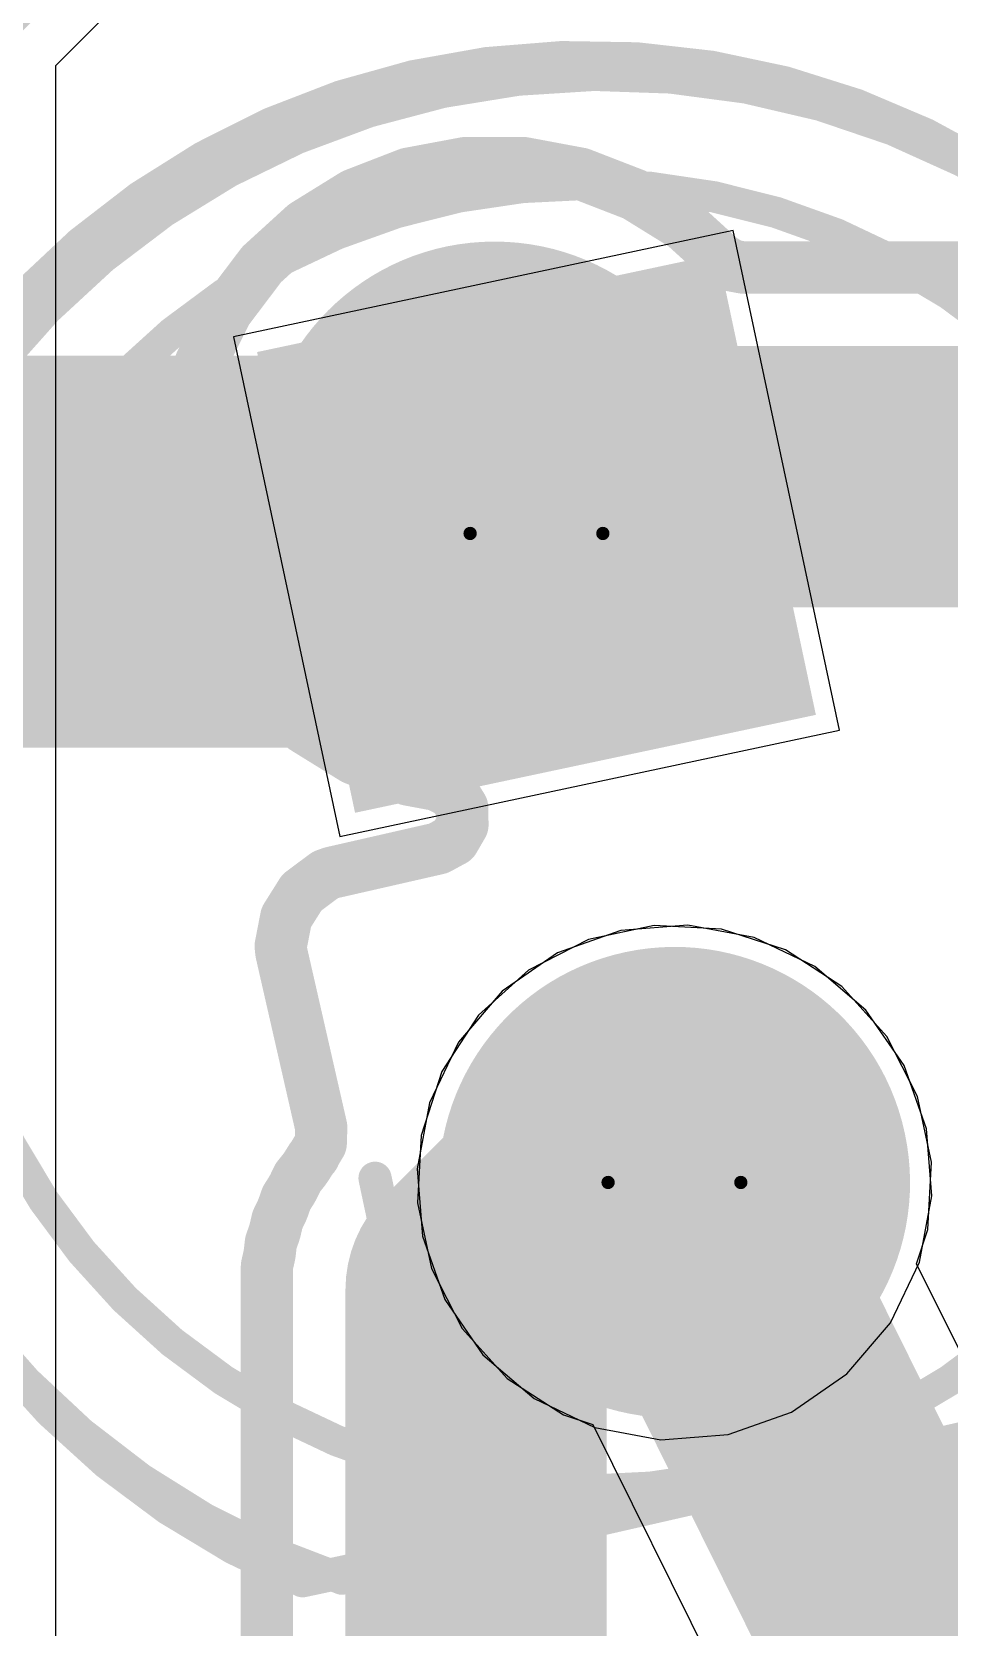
# Model space of a CAD drawing. Header units: inches. Extents: x 0 to 12.4, y -0.6 to 2.2.
# Drawn here: x 0.8692 to 1.0074, y 0.7099 to 0.9503 of the extents above; entities that cross this region are included whole.
import ezdxf

# ---------------------------------------------------------------- set-up
doc = ezdxf.new("R2010")
doc.units = ezdxf.units.IN
doc.header["$MEASUREMENT"] = 0
for name, color, linetype in [('Bottom Layer', 5, 'Continuous'), ('Bottom Solder', 6, 'Continuous'), ('Dimension', 6, 'Continuous'), ('Drill Drawing', 1, 'Continuous'), ('Mechanical 4', 56, 'Continuous'), ('Multi-Layer', 9, 'Continuous'), ('Pad Holes', 156, 'Continuous'), ('Top Layer', 1, 'Continuous'), ('Top Overlay', 2, 'Continuous'), ('Top Solder', 216, 'Continuous')]:
    doc.layers.add(name, color=color, linetype=linetype)

# ---------------------------------------------------------------- blocks, each defined once
blk = doc.blocks.new('IR333_A_48')
at = {"layer": 'Top Overlay', "const_width": 0.005}
blk.add_lwpolyline([(-0.1181102, 0, -0.7350501228491367), (0.0970696, 0.0672869)], format="xyb", dxfattribs=at)
blk = doc.blocks.new('IR333_A_49')
at = {"layer": 'Bottom Layer'}
blk.add_hatch(color=5, dxfattribs=at).paths.add_polyline_path([(-0.08149615, 0.03149605), (-0.01850405, 0.03149605), (-0.01850405, -0.03149605), (-0.08149615, -0.03149605)])
h = blk.add_hatch(color=5, dxfattribs=at)
edge = h.paths.add_edge_path()
edge.add_arc((0.0500001, 0), 0.031496, 0, 360)
at = {"layer": 'Bottom Solder'}
blk.add_hatch(color=6, dxfattribs=at).paths.add_polyline_path([(-0.08549615, 0.03549605), (-0.01450405, 0.03549605), (-0.01450405, -0.03549605), (-0.08549615, -0.03549605)])
h = blk.add_hatch(color=6, dxfattribs=at)
edge = h.paths.add_edge_path()
edge.add_arc((0.0500001, 0), 0.035496, 0, 360)
at = {"layer": 'Multi-Layer'}
blk.add_hatch(color=9, dxfattribs=at).paths.add_polyline_path([(-0.08149615, 0.03149605), (-0.01850405, 0.03149605), (-0.01850405, -0.03149605), (-0.08149615, -0.03149605)])
h = blk.add_hatch(color=9, dxfattribs=at)
edge = h.paths.add_edge_path()
edge.add_arc((0.0500001, 0), 0.031496, 0, 360)
at = {"layer": 'Pad Holes'}
h = blk.add_hatch(color=7, dxfattribs=at)
edge = h.paths.add_edge_path()
edge.add_arc((-0.0500001, 0), 0.017717, 0, 360)
h = blk.add_hatch(color=7, dxfattribs=at)
edge = h.paths.add_edge_path()
edge.add_arc((0.0500001, 0), 0.017717, 0, 360)
at = {"layer": 'Top Layer'}
blk.add_hatch(color=1, dxfattribs=at).paths.add_polyline_path([(-0.08149615, 0.03149605), (-0.01850405, 0.03149605), (-0.01850405, -0.03149605), (-0.08149615, -0.03149605)])
h = blk.add_hatch(color=1, dxfattribs=at)
edge = h.paths.add_edge_path()
edge.add_arc((0.0500001, 0), 0.031496, 0, 360)
at = {"layer": 'Top Solder'}
blk.add_hatch(color=216, dxfattribs=at).paths.add_polyline_path([(-0.08549615, 0.03549605), (-0.01450405, 0.03549605), (-0.01450405, -0.03549605), (-0.08549615, -0.03549605)])
h = blk.add_hatch(color=216, dxfattribs=at)
edge = h.paths.add_edge_path()
edge.add_arc((0.0500001, 0), 0.035496, 0, 360)
at = {"layer": 'Top Overlay', "const_width": 0.005}
for points in [[(-0.1181102, 0, -0.7350501228491367), (0.0970696, 0.0672869)], [(0.0970696, -0.0672869, -0.7350501228491367), (-0.1181102, 0)]]:
    blk.add_lwpolyline(points, format="xyb", dxfattribs=at)
for points in [[(0.0970697, -0.067287), (0.0970697, 0.067287)], [(-0.0500002, -0.061), (-0.0500001, -0.0409999)], [(0.04, -0.044), (0.0599997, -0.044)], [(-0.06, -0.051), (-0.04, -0.0509998)]]:
    blk.add_lwpolyline(points, dxfattribs=at)
at = {"layer": 'Top Overlay', "const_width": 0.0025}
for points in [[(-0.1193602, 0, 1), (-0.1168602, 0, 1)], [(-0.1193602, 0, 1), (-0.1168602, 0, 1)], [(-0.0512501, -0.0409999, 1), (-0.0487501, -0.0409999, 1)], [(0.03875, -0.044, 1), (0.04125, -0.044, 1)], [(0.0587497, -0.044, 1), (0.0612497, -0.044, 1)], [(-0.06125, -0.051, 1), (-0.05875, -0.051, 1)], [(-0.04125, -0.0509998, 1), (-0.03875, -0.0509998, 1)], [(-0.0512502, -0.061, 1), (-0.0487502, -0.061, 1)], [(0.0958196, -0.0672869, 1), (0.0983196, -0.0672869, 1)], [(0.0958197, -0.067287, 1), (0.0983197, -0.067287, 1)]]:
    blk.add_lwpolyline(points, format="xyb", close=True, dxfattribs=at)

msp = doc.modelspace()

# ---------------------------------------------------------------- hatches: boundary and pattern name
at = {"layer": 'Dimension'}
h = msp.add_hatch(color=6, dxfattribs=at)
edge = h.paths.add_edge_path()
edge.add_arc((0.9388854, 0.8833016), 0.035433, 0, 360)
h = msp.add_hatch(color=6, dxfattribs=at)
edge = h.paths.add_edge_path()
edge.add_arc((0.9388854, 0.8833016), 0.035433, 0, 360)

# ---------------------------------------------------------------- linework, layer by layer
at = {"layer": 'Bottom Layer'}
for p, q in [((0.96804, 0.8157041), (0.9579351, 0.8149088)), ((0.9780065, 0.8138569), (0.96804, 0.8157041)), ((0.9579351, 0.8149088), (0.9483802, 0.8115253)), ((0.9871553, 0.8094932), (0.9780065, 0.8138569)), ((0.9483802, 0.8115253), (0.9400268, 0.8057841)), ((0.9948629, 0.8029102), (0.9871553, 0.8094932)), ((0.9400268, 0.8057841), (0.9334438, 0.7980765)), ((1.0006041, 0.7945568), (0.9948629, 0.8029102)), ((0.9334438, 0.7980765), (0.9290801, 0.7889277)), ((1.0039876, 0.7850019), (1.0006041, 0.7945568)), ((0.9290801, 0.7889277), (0.9272329, 0.7789612)), ((1.0047829, 0.774897), (1.0039876, 0.7850019)), ((0.9272329, 0.7789612), (0.9280282, 0.7688563)), ((1.0029357, 0.7649305), (1.0047829, 0.774897)), ((0.9280282, 0.7688563), (0.9314117, 0.7593014)), ((0.998572, 0.7557817), (1.0029357, 0.7649305)), ((0.9314117, 0.7593014), (0.9371529, 0.750948)), ((0.991989, 0.7480741), (0.998572, 0.7557817)), ((0.9371529, 0.750948), (0.9448605, 0.744365)), ((0.9836356, 0.7423329), (0.991989, 0.7480741)), ((0.9448605, 0.744365), (0.9540093, 0.7400013)), ((0.9740807, 0.7389494), (0.9836356, 0.7423329)), ((0.9540093, 0.7400013), (0.9639758, 0.7381541)), ((0.9639758, 0.7381541), (0.9740807, 0.7389494))]:
    msp.add_line(p, q, dxfattribs=at)
at = {"layer": 'Bottom Layer', "const_width": 0.0590551}
for points in [[(0.9424726, 0.872), (0.9452167, 0.8747441)], [(0.758, 0.872), (0.9424726, 0.872)]]:
    msp.add_lwpolyline(points, dxfattribs=at)
at = {"layer": 'Bottom Layer', "const_width": 0.0295275}
for points in [[(0.9304529, 0.8747441, 1), (0.9599805, 0.8747441, 1)], [(0.9277088, 0.872, 1), (0.9572364, 0.872, 1)], [(0.9277088, 0.872, 1), (0.9572364, 0.872, 1)]]:
    msp.add_lwpolyline(points, format="xyb", close=True, dxfattribs=at)
at = {"layer": 'Dimension'}
for points, const_width in [([(0.9256853, 0.9288744), (0.9258956, 0.9289559)], 0.007874), ([(0.9258956, 0.9289559), (0.9261174, 0.9289974)], 0.007874), ([(0.9261174, 0.9289974), (0.9261176, 0.9289974)], 0.007874), ([(0.9261176, 0.9289974), (0.9342841, 0.930524)], 0.007874), ([(0.9342841, 0.930524), (0.9342842, 0.930524)], 0.007874), ([(0.9342842, 0.930524), (0.9345057, 0.9305654)], 0.007874), ([(0.9345057, 0.9305654), (0.943265, 0.9305654)], 0.007874), ([(0.943265, 0.9305654), (0.9434865, 0.930524)], 0.007874), ([(0.9434865, 0.930524), (0.9434867, 0.930524)], 0.007874), ([(0.9434867, 0.930524), (0.9516532, 0.9289974)], 0.007874), ([(0.9516532, 0.9289974), (0.9518752, 0.9289559)], 0.007874), ([(0.9518752, 0.9289559), (0.9520856, 0.9288744)], 0.007874), ([(0.9179382, 0.9258732), (0.9256851, 0.9288743)], 0.007874), ([(0.9256851, 0.9288743), (0.9256853, 0.9288744)], 0.007874), ([(0.9520856, 0.9288743), (0.9520856, 0.9288744)], 0.007874), ([(0.9520856, 0.9288743), (0.9593557, 0.9260579)], 0.007874), ([(0.9104724, 0.9212993), (0.9175359, 0.9256728)], 0.007874), ([(0.9175359, 0.9256728), (0.9175361, 0.9256729)], 0.007874), ([(0.9175361, 0.9256729), (0.9177279, 0.9257917)], 0.007874), ([(0.9177279, 0.9257917), (0.917938, 0.9258731)], 0.007874), ([(0.917938, 0.9258731), (0.9179382, 0.9258732)], 0.007874), ([(0.9593557, 0.9260579), (0.9600429, 0.9257917)], 0.007874), ([(0.9600429, 0.9257917), (0.9602348, 0.9256728)], 0.007874), ([(0.9602348, 0.9256728), (0.9672984, 0.9212993)], 0.007874), ([(0.9039743, 0.9154317), (0.9101139, 0.9210285)], 0.007874), ([(0.9101139, 0.9210285), (0.910114, 0.9210287)], 0.007874), ([(0.910114, 0.9210287), (0.9102806, 0.9211805)], 0.007874), ([(0.9102806, 0.9211805), (0.910472, 0.9212991)], 0.007874), ([(0.910472, 0.9212991), (0.9104724, 0.9212993)], 0.007874), ([(0.9672984, 0.9212993), (0.9672985, 0.9212992)], 0.007874), ([(0.9672985, 0.9212992), (0.9674902, 0.9211805)], 0.007874), ([(0.9674902, 0.9211805), (0.9694296, 0.9194124)], 0.007874), ([(0.9694296, 0.9194124), (0.9730726, 0.9160915)], 0.007874), ([(0.8986647, 0.9084694), (0.9036713, 0.9150992)], 0.007874), ([(0.9036713, 0.9150992), (0.9036716, 0.9150996)], 0.007874), ([(0.9036716, 0.9150996), (0.9038074, 0.9152794)], 0.007874), ([(0.9038074, 0.9152794), (0.9039739, 0.9154313)], 0.007874), ([(0.9039739, 0.9154313), (0.9039743, 0.9154317)], 0.007874), ([(0.9730726, 0.9160915), (0.9745979, 0.915147)], 0.007874), ([(0.9745979, 0.915147), (0.9763615, 0.9148174)], 0.007874), ([(0.9763615, 0.9148174), (1.0508518, 0.9148174)], 0.007874), ([(0.894725, 0.9006504), (0.8984282, 0.9080874)], 0.007874), ([(0.8984282, 0.9080874), (0.8984284, 0.9080878)], 0.007874), ([(0.8984284, 0.9080878), (0.8985288, 0.9082894)], 0.007874), ([(0.8985288, 0.9082894), (0.8986644, 0.908469)], 0.007874), ([(0.8986644, 0.908469), (0.8986647, 0.9084694)], 0.007874), ([(0.8924106, 0.8926678), (0.8945626, 0.9002313)], 0.007874), ([(0.8945626, 0.9002313), (0.8945628, 0.9002317)], 0.007874), ([(0.8945628, 0.9002317), (0.8946244, 0.9004484)], 0.007874), ([(0.8946244, 0.9004484), (0.8947248, 0.9006501)], 0.007874), ([(0.8947248, 0.9006501), (0.894725, 0.9006504)], 0.007874), ([(0.9388854, 0.8833016), (1.0475751, 0.8833016)], 0.0393701), ([(0.8917146, 0.8864904), (0.8922065, 0.8917988)], 0.007874), ([(0.8922065, 0.8917989), (0.8922273, 0.8920235)], 0.007874), ([(0.8922065, 0.8917988), (0.8922065, 0.8917989)], 0.007874), ([(0.8922273, 0.8920235), (0.8924106, 0.8926678)], 0.007874), ([(0.8914191, 0.8833016), (0.8917146, 0.8864904)], 0.007874), ([(0.8914191, 0.8833016), (0.89144, 0.8830769)], 0.007874), ([(0.89144, 0.8830769), (0.8921918, 0.8749632)], 0.007874), ([(0.8921918, 0.8749632), (0.8922273, 0.8745797)], 0.007874), ([(0.8922273, 0.8745797), (0.8922891, 0.8743626)], 0.007874), ([(0.8922891, 0.8743626), (0.8945626, 0.866372)], 0.007874), ([(0.8945626, 0.866372), (0.8945627, 0.8663717)], 0.007874), ([(0.8945627, 0.8663717), (0.8946244, 0.8661548)], 0.007874), ([(0.8946244, 0.8661548), (0.8947249, 0.8659531)], 0.007874), ([(0.8947249, 0.8659531), (0.894725, 0.8659529)], 0.007874), ([(0.894725, 0.8659529), (0.8984282, 0.8585158)], 0.007874), ([(0.8984282, 0.8585158), (0.8984283, 0.8585157)], 0.007874), ([(0.8984283, 0.8585157), (0.8985288, 0.8583139)], 0.007874), ([(0.8985288, 0.8583139), (0.8986646, 0.8581341)], 0.007874), ([(0.8986646, 0.8581341), (0.8986647, 0.8581339)], 0.007874), ([(0.8986647, 0.8581339), (0.9036713, 0.8515041)], 0.007874), ([(0.9036713, 0.8515041), (0.9036715, 0.8515039)], 0.007874), ([(0.9036715, 0.8515039), (0.9038074, 0.8513238)], 0.007874), ([(0.9038074, 0.8513238), (0.9039742, 0.8511718)], 0.007874), ([(0.9039742, 0.8511718), (0.9039743, 0.8511716)], 0.007874), ([(0.9039743, 0.8511716), (0.9061325, 0.8492042)], 0.007874), ([(0.9061325, 0.8492042), (0.9102806, 0.8454227)], 0.007874), ([(0.9102806, 0.8454227), (0.9177279, 0.8408116)], 0.007874), ([(0.9177279, 0.8408116), (0.9258956, 0.8376474)], 0.007874), ([(0.9258956, 0.8376474), (0.930233, 0.8368366)], 0.007874), ([(0.930233, 0.8368366), (0.9325962, 0.8356715)], 0.007874), ([(0.9325962, 0.8356715), (0.9340097, 0.8334479)], 0.007874), ([(0.9340097, 0.8334479), (0.9340618, 0.8308136)], 0.007874), ([(0.9327374, 0.8285359), (0.9340618, 0.8308136)], 0.007874), ([(0.9304221, 0.8272783), (0.9327374, 0.8285359)], 0.007874), ([(0.9150487, 0.82377), (0.9304221, 0.8272783)], 0.007874), ([(0.9131182, 0.8230597), (0.9134125, 0.8232789)], 0.007874), ([(0.9134125, 0.8232789), (0.9137585, 0.8234012)], 0.007874), ([(0.9137585, 0.8234012), (0.9137587, 0.8234013)], 0.007874), ([(0.9137587, 0.8234013), (0.9142184, 0.8235639)], 0.007874), ([(0.9142184, 0.8235639), (0.9142191, 0.8235641)], 0.007874), ([(0.9142191, 0.8235641), (0.9143514, 0.8236108)], 0.007874), ([(0.9143514, 0.8236108), (0.9150487, 0.82377)], 0.007874), ([(0.9098652, 0.8206369), (0.910228, 0.8209072)], 0.007874), ([(0.910228, 0.8209072), (0.9102281, 0.8209072)], 0.007874), ([(0.9102281, 0.8209072), (0.9131179, 0.8230596)], 0.007874), ([(0.9131179, 0.8230596), (0.9131182, 0.8230597)], 0.007874), ([(0.9077524, 0.8172748), (0.9096244, 0.8202537)], 0.007874), ([(0.9096244, 0.8202538), (0.9098652, 0.8206369)], 0.007874), ([(0.9096244, 0.8202537), (0.9096244, 0.8202538)], 0.007874), ([(0.90674, 0.8129099), (0.9074257, 0.8164479)], 0.007874), ([(0.9074257, 0.816448), (0.9075118, 0.8168919)], 0.007874), ([(0.9074257, 0.8164479), (0.9074257, 0.816448)], 0.007874), ([(0.9075118, 0.8168919), (0.9077523, 0.8172747)], 0.007874), ([(0.9077523, 0.8172747), (0.9077524, 0.8172748)], 0.007874), ([(0.9066702, 0.8125495), (0.90674, 0.8129096)], 0.007874), ([(0.9066702, 0.8125495), (0.9067784, 0.8115596)], 0.007874), ([(0.90674, 0.8129096), (0.90674, 0.8129099)], 0.007874), ([(0.9067784, 0.8115596), (0.9068096, 0.8114225)], 0.007874), ([(0.9068096, 0.8114225), (0.9068098, 0.811422)], 0.007874), ([(0.9068098, 0.811422), (0.912781, 0.7852558)], 0.007874), ([(0.9361163, 0.7607904), (0.9611339, 0.785808)], 0.0393701), ([(0.9127126, 0.7828184), (0.912781, 0.7852558)], 0.007874), ([(0.9116436, 0.7810058), (0.9127126, 0.7828184)], 0.007874), ([(0.9105185, 0.7792884), (0.9111745, 0.7803324)], 0.007874), ([(0.9111745, 0.7803324), (0.9111747, 0.7803327)], 0.007874), ([(0.9111747, 0.7803327), (0.9113204, 0.7805645)], 0.007874), ([(0.9113204, 0.7805645), (0.9115142, 0.7807584)], 0.007874), ([(0.9115142, 0.7807584), (0.9116852, 0.7809727)], 0.007874), ([(0.9116436, 0.7810058), (0.9116852, 0.7809727)], 0.007874), ([(0.9091434, 0.7774171), (0.9092623, 0.7776639)], 0.007874), ([(0.9092623, 0.7776639), (0.9094333, 0.7778783)], 0.007874), ([(0.9094333, 0.7778784), (0.9102018, 0.7788421)], 0.007874), ([(0.9094333, 0.7778783), (0.9094333, 0.7778784)], 0.007874), ([(0.9102018, 0.7788421), (0.9105185, 0.7792884)], 0.007874), ([(0.9077465, 0.7748768), (0.9083437, 0.7758273)], 0.007874), ([(0.9083437, 0.7758273), (0.9086084, 0.7763062)], 0.007874), ([(0.9086084, 0.7763062), (0.9091432, 0.7774167)], 0.007874), ([(0.9091432, 0.7774167), (0.9091434, 0.7774171)], 0.007874), ([(0.9361163, 0.6010596), (0.9361163, 0.7607904)], 0.0393701), ([(0.9068347, 0.7726231), (0.9070441, 0.7731285)], 0.007874), ([(0.9070441, 0.7731285), (0.9074514, 0.7742925)], 0.007874), ([(0.9074514, 0.7742925), (0.9074515, 0.7742929)], 0.007874), ([(0.9074515, 0.7742929), (0.9075419, 0.7745511)], 0.007874), ([(0.9075419, 0.7745511), (0.9077465, 0.7748768)], 0.007874), ([(0.9058454, 0.7697956), (0.9061198, 0.770998)], 0.007874), ([(0.9061198, 0.770998), (0.9061199, 0.7709984)], 0.007874), ([(0.9061199, 0.7709984), (0.9061809, 0.7712653)], 0.007874), ([(0.9061809, 0.7712653), (0.9062996, 0.771512)], 0.007874), ([(0.9062996, 0.771512), (0.9062998, 0.7715122)], 0.007874), ([(0.9062998, 0.7715122), (0.9068347, 0.7726231)], 0.007874), ([(0.9051656, 0.7675754), (0.9051963, 0.7678477)], 0.007874), ([(0.9051963, 0.7678477), (0.9056939, 0.76927)], 0.007874), ([(0.9056939, 0.76927), (0.9058454, 0.7697956)], 0.007874), ([(0.9046616, 0.764609), (0.9049359, 0.7658109)], 0.007874), ([(0.9049359, 0.7658109), (0.9050275, 0.7663502)], 0.007874), ([(0.9050275, 0.7663502), (0.9051656, 0.7675753)], 0.007874), ([(0.9051656, 0.7675753), (0.9051656, 0.7675754)], 0.007874), ([(0.9046005, 0.7643414), (0.9046615, 0.7646085)], 0.007874), ([(0.9046005, 0.7640671), (0.9046005, 0.7643414)], 0.007874), ([(0.9046005, 0.6056512), (0.9046005, 0.7640671)], 0.007874), ([(0.9046615, 0.7646085), (0.9046616, 0.764609)], 0.007874)]:
    msp.add_lwpolyline(points, dxfattribs=dict(at, const_width=const_width))
for points, const_width in [([(0.9239271, 0.9289559, 1), (0.9278641, 0.9289559, 1)], 0.003937), ([(0.9239271, 0.9289559, 1), (0.9278641, 0.9289559, 1)], 0.003937), ([(0.9241489, 0.9289974, 1), (0.9280859, 0.9289974, 1)], 0.003937), ([(0.9241489, 0.9289974, 1), (0.9280859, 0.9289974, 1)], 0.003937), ([(0.9241491, 0.9289974, 1), (0.9280861, 0.9289974, 1)], 0.003937), ([(0.9241491, 0.9289974, 1), (0.9280861, 0.9289974, 1)], 0.003937), ([(0.9323156, 0.930524, 1), (0.9362526, 0.930524, 1)], 0.003937), ([(0.9323156, 0.930524, 1), (0.9362526, 0.930524, 1)], 0.003937), ([(0.9323157, 0.930524, 1), (0.9362527, 0.930524, 1)], 0.003937), ([(0.9323157, 0.930524, 1), (0.9362527, 0.930524, 1)], 0.003937), ([(0.9325372, 0.9305654, 1), (0.9364742, 0.9305654, 1)], 0.003937), ([(0.9325372, 0.9305654, 1), (0.9364742, 0.9305654, 1)], 0.003937), ([(0.9412965, 0.9305654, 1), (0.9452335, 0.9305654, 1)], 0.003937), ([(0.9412965, 0.9305654, 1), (0.9452335, 0.9305654, 1)], 0.003937), ([(0.941518, 0.930524, 1), (0.945455, 0.930524, 1)], 0.003937), ([(0.941518, 0.930524, 1), (0.945455, 0.930524, 1)], 0.003937), ([(0.9415182, 0.930524, 1), (0.9454552, 0.930524, 1)], 0.003937), ([(0.9415182, 0.930524, 1), (0.9454552, 0.930524, 1)], 0.003937), ([(0.9496847, 0.9289974, 1), (0.9536217, 0.9289974, 1)], 0.003937), ([(0.9496847, 0.9289974, 1), (0.9536217, 0.9289974, 1)], 0.003937), ([(0.9499067, 0.9289559, 1), (0.9538437, 0.9289559, 1)], 0.003937), ([(0.9499067, 0.9289559, 1), (0.9538437, 0.9289559, 1)], 0.003937), ([(0.9237166, 0.9288743, 1), (0.9276536, 0.9288743, 1)], 0.003937), ([(0.9237166, 0.9288743, 1), (0.9276536, 0.9288743, 1)], 0.003937), ([(0.9237168, 0.9288744, 1), (0.9276538, 0.9288744, 1)], 0.003937), ([(0.9237168, 0.9288744, 1), (0.9276538, 0.9288744, 1)], 0.003937), ([(0.9501171, 0.9288744, 1), (0.9540541, 0.9288744, 1)], 0.003937), ([(0.9501171, 0.9288744, 1), (0.9540541, 0.9288744, 1)], 0.003937), ([(0.9501171, 0.9288743, 1), (0.9540541, 0.9288743, 1)], 0.003937), ([(0.9501171, 0.9288743, 1), (0.9540541, 0.9288743, 1)], 0.003937), ([(0.9155674, 0.9256728, 1), (0.9195044, 0.9256728, 1)], 0.003937), ([(0.9155674, 0.9256728, 1), (0.9195044, 0.9256728, 1)], 0.003937), ([(0.9155676, 0.9256729, 1), (0.9195046, 0.9256729, 1)], 0.003937), ([(0.9155676, 0.9256729, 1), (0.9195046, 0.9256729, 1)], 0.003937), ([(0.9157594, 0.9257917, 1), (0.9196964, 0.9257917, 1)], 0.003937), ([(0.9157594, 0.9257917, 1), (0.9196964, 0.9257917, 1)], 0.003937), ([(0.9159695, 0.9258731, 1), (0.9199065, 0.9258731, 1)], 0.003937), ([(0.9159695, 0.9258731, 1), (0.9199065, 0.9258731, 1)], 0.003937), ([(0.9159697, 0.9258732, 1), (0.9199067, 0.9258732, 1)], 0.003937), ([(0.9159697, 0.9258732, 1), (0.9199067, 0.9258732, 1)], 0.003937), ([(0.9573872, 0.9260579, 1), (0.9613242, 0.9260579, 1)], 0.003937), ([(0.9573872, 0.9260579, 1), (0.9613242, 0.9260579, 1)], 0.003937), ([(0.9580744, 0.9257917, 1), (0.9620114, 0.9257917, 1)], 0.003937), ([(0.9580744, 0.9257917, 1), (0.9620114, 0.9257917, 1)], 0.003937), ([(0.9582663, 0.9256728, 1), (0.9622033, 0.9256728, 1)], 0.003937), ([(0.9582663, 0.9256728, 1), (0.9622033, 0.9256728, 1)], 0.003937), ([(0.9081454, 0.9210285, 1), (0.9120824, 0.9210285, 1)], 0.003937), ([(0.9081454, 0.9210285, 1), (0.9120824, 0.9210285, 1)], 0.003937), ([(0.9081455, 0.9210287, 1), (0.9120825, 0.9210287, 1)], 0.003937), ([(0.9081455, 0.9210287, 1), (0.9120825, 0.9210287, 1)], 0.003937), ([(0.9083121, 0.9211805, 1), (0.9122491, 0.9211805, 1)], 0.003937), ([(0.9083121, 0.9211805, 1), (0.9122491, 0.9211805, 1)], 0.003937), ([(0.9085035, 0.9212991, 1), (0.9124405, 0.9212991, 1)], 0.003937), ([(0.9085035, 0.9212991, 1), (0.9124405, 0.9212991, 1)], 0.003937), ([(0.9085039, 0.9212993, 1), (0.9124409, 0.9212993, 1)], 0.003937), ([(0.9085039, 0.9212993, 1), (0.9124409, 0.9212993, 1)], 0.003937), ([(0.9653299, 0.9212993, 1), (0.9692669, 0.9212993, 1)], 0.003937), ([(0.9653299, 0.9212993, 1), (0.9692669, 0.9212993, 1)], 0.003937), ([(0.96533, 0.9212992, 1), (0.969267, 0.9212992, 1)], 0.003937), ([(0.96533, 0.9212992, 1), (0.969267, 0.9212992, 1)], 0.003937), ([(0.9655217, 0.9211805, 1), (0.9694587, 0.9211805, 1)], 0.003937), ([(0.9655217, 0.9211805, 1), (0.9694587, 0.9211805, 1)], 0.003937), ([(0.9674611, 0.9194124, 1), (0.9713981, 0.9194124, 1)], 0.003937), ([(0.9674611, 0.9194124, 1), (0.9713981, 0.9194124, 1)], 0.003937), ([(0.9017028, 0.9150992, 1), (0.9056398, 0.9150992, 1)], 0.003937), ([(0.9017028, 0.9150992, 1), (0.9056398, 0.9150992, 1)], 0.003937), ([(0.9017031, 0.9150996, 1), (0.9056401, 0.9150996, 1)], 0.003937), ([(0.9017031, 0.9150996, 1), (0.9056401, 0.9150996, 1)], 0.003937), ([(0.9018389, 0.9152794, 1), (0.9057759, 0.9152794, 1)], 0.003937), ([(0.9018389, 0.9152794, 1), (0.9057759, 0.9152794, 1)], 0.003937), ([(0.9020054, 0.9154313, 1), (0.9059424, 0.9154313, 1)], 0.003937), ([(0.9020054, 0.9154313, 1), (0.9059424, 0.9154313, 1)], 0.003937), ([(0.9020058, 0.9154317, 1), (0.9059428, 0.9154317, 1)], 0.003937), ([(0.9020058, 0.9154317, 1), (0.9059428, 0.9154317, 1)], 0.003937), ([(0.9711041, 0.9160915, 1), (0.9750411, 0.9160915, 1)], 0.003937), ([(0.9711041, 0.9160915, 1), (0.9750411, 0.9160915, 1)], 0.003937), ([(0.9726294, 0.915147, 1), (0.9765664, 0.915147, 1)], 0.003937), ([(0.9726294, 0.915147, 1), (0.9765664, 0.915147, 1)], 0.003937), ([(0.974393, 0.9148174, 1), (0.97833, 0.9148174, 1)], 0.003937), ([(0.974393, 0.9148174, 1), (0.97833, 0.9148174, 1)], 0.003937), ([(0.8964597, 0.9080874, 1), (0.9003967, 0.9080874, 1)], 0.003937), ([(0.8964597, 0.9080874, 1), (0.9003967, 0.9080874, 1)], 0.003937), ([(0.8964599, 0.9080878, 1), (0.9003969, 0.9080878, 1)], 0.003937), ([(0.8964599, 0.9080878, 1), (0.9003969, 0.9080878, 1)], 0.003937), ([(0.8965603, 0.9082894, 1), (0.9004973, 0.9082894, 1)], 0.003937), ([(0.8965603, 0.9082894, 1), (0.9004973, 0.9082894, 1)], 0.003937), ([(0.8966959, 0.908469, 1), (0.9006329, 0.908469, 1)], 0.003937), ([(0.8966959, 0.908469, 1), (0.9006329, 0.908469, 1)], 0.003937), ([(0.8966962, 0.9084694, 1), (0.9006332, 0.9084694, 1)], 0.003937), ([(0.8966962, 0.9084694, 1), (0.9006332, 0.9084694, 1)], 0.003937), ([(0.8925941, 0.9002313, 1), (0.8965311, 0.9002313, 1)], 0.003937), ([(0.8925941, 0.9002313, 1), (0.8965311, 0.9002313, 1)], 0.003937), ([(0.8925943, 0.9002317, 1), (0.8965313, 0.9002317, 1)], 0.003937), ([(0.8925943, 0.9002317, 1), (0.8965313, 0.9002317, 1)], 0.003937), ([(0.8926559, 0.9004484, 1), (0.8965929, 0.9004484, 1)], 0.003937), ([(0.8926559, 0.9004484, 1), (0.8965929, 0.9004484, 1)], 0.003937), ([(0.8927563, 0.9006501, 1), (0.8966933, 0.9006501, 1)], 0.003937), ([(0.8927563, 0.9006501, 1), (0.8966933, 0.9006501, 1)], 0.003937), ([(0.8927565, 0.9006504, 1), (0.8966935, 0.9006504, 1)], 0.003937), ([(0.8927565, 0.9006504, 1), (0.8966935, 0.9006504, 1)], 0.003937), ([(0.9290429, 0.8833016, 1), (0.9487279, 0.8833016, 1)], 0.019685), ([(0.890238, 0.8917989, 1), (0.894175, 0.8917989, 1)], 0.003937), ([(0.890238, 0.8917989, 1), (0.894175, 0.8917989, 1)], 0.003937), ([(0.890238, 0.8917988, 1), (0.894175, 0.8917988, 1)], 0.003937), ([(0.890238, 0.8917988, 1), (0.894175, 0.8917988, 1)], 0.003937), ([(0.8902588, 0.8920235, 1), (0.8941958, 0.8920235, 1)], 0.003937), ([(0.8902588, 0.8920235, 1), (0.8941958, 0.8920235, 1)], 0.003937), ([(0.8904421, 0.8926678, 1), (0.8943791, 0.8926678, 1)], 0.003937), ([(0.8904421, 0.8926678, 1), (0.8943791, 0.8926678, 1)], 0.003937), ([(0.8897461, 0.8864904, 1), (0.8936831, 0.8864904, 1)], 0.003937), ([(0.8897461, 0.8864904, 1), (0.8936831, 0.8864904, 1)], 0.003937), ([(0.8894506, 0.8833016, 1), (0.8933876, 0.8833016, 1)], 0.003937), ([(0.8894506, 0.8833016, 1), (0.8933876, 0.8833016, 1)], 0.003937), ([(0.8894715, 0.8830769, 1), (0.8934085, 0.8830769, 1)], 0.003937), ([(0.8894715, 0.8830769, 1), (0.8934085, 0.8830769, 1)], 0.003937), ([(0.8902233, 0.8749632, 1), (0.8941603, 0.8749632, 1)], 0.003937), ([(0.8902233, 0.8749632, 1), (0.8941603, 0.8749632, 1)], 0.003937), ([(0.8902588, 0.8745797, 1), (0.8941958, 0.8745797, 1)], 0.003937), ([(0.8902588, 0.8745797, 1), (0.8941958, 0.8745797, 1)], 0.003937), ([(0.8903206, 0.8743626, 1), (0.8942576, 0.8743626, 1)], 0.003937), ([(0.8903206, 0.8743626, 1), (0.8942576, 0.8743626, 1)], 0.003937), ([(0.8925941, 0.866372, 1), (0.8965311, 0.866372, 1)], 0.003937), ([(0.8925941, 0.866372, 1), (0.8965311, 0.866372, 1)], 0.003937), ([(0.8925942, 0.8663717, 1), (0.8965312, 0.8663717, 1)], 0.003937), ([(0.8925942, 0.8663717, 1), (0.8965312, 0.8663717, 1)], 0.003937), ([(0.8926559, 0.8661548, 1), (0.8965929, 0.8661548, 1)], 0.003937), ([(0.8926559, 0.8661548, 1), (0.8965929, 0.8661548, 1)], 0.003937), ([(0.8927564, 0.8659531, 1), (0.8966934, 0.8659531, 1)], 0.003937), ([(0.8927564, 0.8659531, 1), (0.8966934, 0.8659531, 1)], 0.003937), ([(0.8927565, 0.8659529, 1), (0.8966935, 0.8659529, 1)], 0.003937), ([(0.8927565, 0.8659529, 1), (0.8966935, 0.8659529, 1)], 0.003937), ([(0.8964597, 0.8585158, 1), (0.9003967, 0.8585158, 1)], 0.003937), ([(0.8964597, 0.8585158, 1), (0.9003967, 0.8585158, 1)], 0.003937), ([(0.8964598, 0.8585157, 1), (0.9003968, 0.8585157, 1)], 0.003937), ([(0.8964598, 0.8585157, 1), (0.9003968, 0.8585157, 1)], 0.003937), ([(0.8965603, 0.8583139, 1), (0.9004973, 0.8583139, 1)], 0.003937), ([(0.8965603, 0.8583139, 1), (0.9004973, 0.8583139, 1)], 0.003937), ([(0.8966961, 0.8581341, 1), (0.9006331, 0.8581341, 1)], 0.003937), ([(0.8966961, 0.8581341, 1), (0.9006331, 0.8581341, 1)], 0.003937), ([(0.8966962, 0.8581339, 1), (0.9006332, 0.8581339, 1)], 0.003937), ([(0.8966962, 0.8581339, 1), (0.9006332, 0.8581339, 1)], 0.003937), ([(0.9017028, 0.8515041, 1), (0.9056398, 0.8515041, 1)], 0.003937), ([(0.9017028, 0.8515041, 1), (0.9056398, 0.8515041, 1)], 0.003937), ([(0.901703, 0.8515039, 1), (0.90564, 0.8515039, 1)], 0.003937), ([(0.901703, 0.8515039, 1), (0.90564, 0.8515039, 1)], 0.003937), ([(0.9018389, 0.8513238, 1), (0.9057759, 0.8513238, 1)], 0.003937), ([(0.9018389, 0.8513238, 1), (0.9057759, 0.8513238, 1)], 0.003937), ([(0.9020057, 0.8511718, 1), (0.9059427, 0.8511718, 1)], 0.003937), ([(0.9020057, 0.8511718, 1), (0.9059427, 0.8511718, 1)], 0.003937), ([(0.9020058, 0.8511716, 1), (0.9059428, 0.8511716, 1)], 0.003937), ([(0.9020058, 0.8511716, 1), (0.9059428, 0.8511716, 1)], 0.003937), ([(0.904164, 0.8492042, 1), (0.908101, 0.8492042, 1)], 0.003937), ([(0.904164, 0.8492042, 1), (0.908101, 0.8492042, 1)], 0.003937), ([(0.9083121, 0.8454227, 1), (0.9122491, 0.8454227, 1)], 0.003937), ([(0.9083121, 0.8454227, 1), (0.9122491, 0.8454227, 1)], 0.003937), ([(0.9157594, 0.8408116, 1), (0.9196964, 0.8408116, 1)], 0.003937), ([(0.9157594, 0.8408116, 1), (0.9196964, 0.8408116, 1)], 0.003937), ([(0.9239271, 0.8376474, 1), (0.9278641, 0.8376474, 1)], 0.003937), ([(0.9239271, 0.8376474, 1), (0.9278641, 0.8376474, 1)], 0.003937), ([(0.9282645, 0.8368366, 1), (0.9322015, 0.8368366, 1)], 0.003937), ([(0.9282645, 0.8368366, 1), (0.9322015, 0.8368366, 1)], 0.003937), ([(0.9306277, 0.8356715, 1), (0.9345647, 0.8356715, 1)], 0.003937), ([(0.9306277, 0.8356715, 1), (0.9345647, 0.8356715, 1)], 0.003937), ([(0.9320412, 0.8334479, 1), (0.9359782, 0.8334479, 1)], 0.003937), ([(0.9320412, 0.8334479, 1), (0.9359782, 0.8334479, 1)], 0.003937), ([(0.9320933, 0.8308136, 1), (0.9360303, 0.8308136, 1)], 0.003937), ([(0.9320933, 0.8308136, 1), (0.9360303, 0.8308136, 1)], 0.003937), ([(0.9307689, 0.8285359, 1), (0.9347059, 0.8285359, 1)], 0.003937), ([(0.9307689, 0.8285359, 1), (0.9347059, 0.8285359, 1)], 0.003937), ([(0.9284536, 0.8272783, 1), (0.9323906, 0.8272783, 1)], 0.003937), ([(0.9284536, 0.8272783, 1), (0.9323906, 0.8272783, 1)], 0.003937), ([(0.911444, 0.8232789, 1), (0.915381, 0.8232789, 1)], 0.003937), ([(0.911444, 0.8232789, 1), (0.915381, 0.8232789, 1)], 0.003937), ([(0.91179, 0.8234012, 1), (0.915727, 0.8234012, 1)], 0.003937), ([(0.91179, 0.8234012, 1), (0.915727, 0.8234012, 1)], 0.003937), ([(0.9117902, 0.8234013, 1), (0.9157272, 0.8234013, 1)], 0.003937), ([(0.9117902, 0.8234013, 1), (0.9157272, 0.8234013, 1)], 0.003937), ([(0.9122499, 0.8235639, 1), (0.9161869, 0.8235639, 1)], 0.003937), ([(0.9122499, 0.8235639, 1), (0.9161869, 0.8235639, 1)], 0.003937), ([(0.9122506, 0.8235641, 1), (0.9161876, 0.8235641, 1)], 0.003937), ([(0.9122506, 0.8235641, 1), (0.9161876, 0.8235641, 1)], 0.003937), ([(0.9123829, 0.8236108, 1), (0.9163199, 0.8236108, 1)], 0.003937), ([(0.9123829, 0.8236108, 1), (0.9163199, 0.8236108, 1)], 0.003937), ([(0.9130802, 0.82377, 1), (0.9170172, 0.82377, 1)], 0.003937), ([(0.9130802, 0.82377, 1), (0.9170172, 0.82377, 1)], 0.003937), ([(0.9082595, 0.8209072, 1), (0.9121965, 0.8209072, 1)], 0.003937), ([(0.9082595, 0.8209072, 1), (0.9121965, 0.8209072, 1)], 0.003937), ([(0.9082596, 0.8209072, 1), (0.9121966, 0.8209072, 1)], 0.003937), ([(0.9082596, 0.8209072, 1), (0.9121966, 0.8209072, 1)], 0.003937), ([(0.9111494, 0.8230596, 1), (0.9150864, 0.8230596, 1)], 0.003937), ([(0.9111494, 0.8230596, 1), (0.9150864, 0.8230596, 1)], 0.003937), ([(0.9111497, 0.8230597, 1), (0.9150867, 0.8230597, 1)], 0.003937), ([(0.9111497, 0.8230597, 1), (0.9150867, 0.8230597, 1)], 0.003937), ([(0.9076559, 0.8202538, 1), (0.9115929, 0.8202538, 1)], 0.003937), ([(0.9076559, 0.8202538, 1), (0.9115929, 0.8202538, 1)], 0.003937), ([(0.9076559, 0.8202537, 1), (0.9115929, 0.8202537, 1)], 0.003937), ([(0.9076559, 0.8202537, 1), (0.9115929, 0.8202537, 1)], 0.003937), ([(0.9078967, 0.8206369, 1), (0.9118337, 0.8206369, 1)], 0.003937), ([(0.9078967, 0.8206369, 1), (0.9118337, 0.8206369, 1)], 0.003937), ([(0.9054572, 0.816448, 1), (0.9093942, 0.816448, 1)], 0.003937), ([(0.9054572, 0.816448, 1), (0.9093942, 0.816448, 1)], 0.003937), ([(0.9054572, 0.8164479, 1), (0.9093942, 0.8164479, 1)], 0.003937), ([(0.9054572, 0.8164479, 1), (0.9093942, 0.8164479, 1)], 0.003937), ([(0.9055433, 0.8168919, 1), (0.9094803, 0.8168919, 1)], 0.003937), ([(0.9055433, 0.8168919, 1), (0.9094803, 0.8168919, 1)], 0.003937), ([(0.9057838, 0.8172747, 1), (0.9097208, 0.8172747, 1)], 0.003937), ([(0.9057838, 0.8172747, 1), (0.9097208, 0.8172747, 1)], 0.003937), ([(0.9057839, 0.8172748, 1), (0.9097209, 0.8172748, 1)], 0.003937), ([(0.9057839, 0.8172748, 1), (0.9097209, 0.8172748, 1)], 0.003937), ([(0.9047017, 0.8125495, 1), (0.9086387, 0.8125495, 1)], 0.003937), ([(0.9047017, 0.8125495, 1), (0.9086387, 0.8125495, 1)], 0.003937), ([(0.9047715, 0.8129099, 1), (0.9087085, 0.8129099, 1)], 0.003937), ([(0.9047715, 0.8129099, 1), (0.9087085, 0.8129099, 1)], 0.003937), ([(0.9047715, 0.8129096, 1), (0.9087085, 0.8129096, 1)], 0.003937), ([(0.9047715, 0.8129096, 1), (0.9087085, 0.8129096, 1)], 0.003937), ([(0.9048099, 0.8115596, 1), (0.9087469, 0.8115596, 1)], 0.003937), ([(0.9048099, 0.8115596, 1), (0.9087469, 0.8115596, 1)], 0.003937), ([(0.9048411, 0.8114225, 1), (0.9087781, 0.8114225, 1)], 0.003937), ([(0.9048411, 0.8114225, 1), (0.9087781, 0.8114225, 1)], 0.003937), ([(0.9048413, 0.811422, 1), (0.9087783, 0.811422, 1)], 0.003937), ([(0.9048413, 0.811422, 1), (0.9087783, 0.811422, 1)], 0.003937), ([(0.9512914, 0.785808, 1), (0.9709764, 0.785808, 1)], 0.019685), ([(0.9108125, 0.7852558, 1), (0.9147495, 0.7852558, 1)], 0.003937), ([(0.9108125, 0.7852558, 1), (0.9147495, 0.7852558, 1)], 0.003937), ([(0.9107441, 0.7828184, 1), (0.9146811, 0.7828184, 1)], 0.003937), ([(0.9107441, 0.7828184, 1), (0.9146811, 0.7828184, 1)], 0.003937), ([(0.909206, 0.7803324, 1), (0.913143, 0.7803324, 1)], 0.003937), ([(0.909206, 0.7803324, 1), (0.913143, 0.7803324, 1)], 0.003937), ([(0.9092062, 0.7803327, 1), (0.9131432, 0.7803327, 1)], 0.003937), ([(0.9092062, 0.7803327, 1), (0.9131432, 0.7803327, 1)], 0.003937), ([(0.9093519, 0.7805645, 1), (0.9132889, 0.7805645, 1)], 0.003937), ([(0.9093519, 0.7805645, 1), (0.9132889, 0.7805645, 1)], 0.003937), ([(0.9095457, 0.7807584, 1), (0.9134827, 0.7807584, 1)], 0.003937), ([(0.9095457, 0.7807584, 1), (0.9134827, 0.7807584, 1)], 0.003937), ([(0.9096751, 0.7810058, 1), (0.9136121, 0.7810058, 1)], 0.003937), ([(0.9096751, 0.7810058, 1), (0.9136121, 0.7810058, 1)], 0.003937), ([(0.9097167, 0.7809727, 1), (0.9136537, 0.7809727, 1)], 0.003937), ([(0.9097167, 0.7809727, 1), (0.9136537, 0.7809727, 1)], 0.003937), ([(0.9072938, 0.7776639, 1), (0.9112308, 0.7776639, 1)], 0.003937), ([(0.9072938, 0.7776639, 1), (0.9112308, 0.7776639, 1)], 0.003937), ([(0.9074648, 0.7778784, 1), (0.9114018, 0.7778784, 1)], 0.003937), ([(0.9074648, 0.7778784, 1), (0.9114018, 0.7778784, 1)], 0.003937), ([(0.9074648, 0.7778783, 1), (0.9114018, 0.7778783, 1)], 0.003937), ([(0.9074648, 0.7778783, 1), (0.9114018, 0.7778783, 1)], 0.003937), ([(0.9082333, 0.7788421, 1), (0.9121703, 0.7788421, 1)], 0.003937), ([(0.9082333, 0.7788421, 1), (0.9121703, 0.7788421, 1)], 0.003937), ([(0.90855, 0.7792884, 1), (0.912487, 0.7792884, 1)], 0.003937), ([(0.90855, 0.7792884, 1), (0.912487, 0.7792884, 1)], 0.003937), ([(0.9063752, 0.7758273, 1), (0.9103122, 0.7758273, 1)], 0.003937), ([(0.9063752, 0.7758273, 1), (0.9103122, 0.7758273, 1)], 0.003937), ([(0.9066399, 0.7763062, 1), (0.9105769, 0.7763062, 1)], 0.003937), ([(0.9066399, 0.7763062, 1), (0.9105769, 0.7763062, 1)], 0.003937), ([(0.9071747, 0.7774167, 1), (0.9111117, 0.7774167, 1)], 0.003937), ([(0.9071747, 0.7774167, 1), (0.9111117, 0.7774167, 1)], 0.003937), ([(0.9071749, 0.7774171, 1), (0.9111119, 0.7774171, 1)], 0.003937), ([(0.9071749, 0.7774171, 1), (0.9111119, 0.7774171, 1)], 0.003937), ([(0.9262738, 0.7607904, 1), (0.9459588, 0.7607904, 1)], 0.019685), ([(0.9262738, 0.7607904, 1), (0.9459588, 0.7607904, 1)], 0.019685), ([(0.9050756, 0.7731285, 1), (0.9090126, 0.7731285, 1)], 0.003937), ([(0.9050756, 0.7731285, 1), (0.9090126, 0.7731285, 1)], 0.003937), ([(0.9054829, 0.7742925, 1), (0.9094199, 0.7742925, 1)], 0.003937), ([(0.9054829, 0.7742925, 1), (0.9094199, 0.7742925, 1)], 0.003937), ([(0.905483, 0.7742929, 1), (0.90942, 0.7742929, 1)], 0.003937), ([(0.905483, 0.7742929, 1), (0.90942, 0.7742929, 1)], 0.003937), ([(0.9055734, 0.7745511, 1), (0.9095104, 0.7745511, 1)], 0.003937), ([(0.9055734, 0.7745511, 1), (0.9095104, 0.7745511, 1)], 0.003937), ([(0.905778, 0.7748768, 1), (0.909715, 0.7748768, 1)], 0.003937), ([(0.905778, 0.7748768, 1), (0.909715, 0.7748768, 1)], 0.003937), ([(0.9041513, 0.770998, 1), (0.9080883, 0.770998, 1)], 0.003937), ([(0.9041513, 0.770998, 1), (0.9080883, 0.770998, 1)], 0.003937), ([(0.9041514, 0.7709984, 1), (0.9080884, 0.7709984, 1)], 0.003937), ([(0.9041514, 0.7709984, 1), (0.9080884, 0.7709984, 1)], 0.003937), ([(0.9042124, 0.7712653, 1), (0.9081494, 0.7712653, 1)], 0.003937), ([(0.9042124, 0.7712653, 1), (0.9081494, 0.7712653, 1)], 0.003937), ([(0.9043311, 0.771512, 1), (0.9082681, 0.771512, 1)], 0.003937), ([(0.9043311, 0.771512, 1), (0.9082681, 0.771512, 1)], 0.003937), ([(0.9043313, 0.7715122, 1), (0.9082683, 0.7715122, 1)], 0.003937), ([(0.9043313, 0.7715122, 1), (0.9082683, 0.7715122, 1)], 0.003937), ([(0.9048662, 0.7726231, 1), (0.9088032, 0.7726231, 1)], 0.003937), ([(0.9048662, 0.7726231, 1), (0.9088032, 0.7726231, 1)], 0.003937), ([(0.9032278, 0.7678477, 1), (0.9071648, 0.7678477, 1)], 0.003937), ([(0.9032278, 0.7678477, 1), (0.9071648, 0.7678477, 1)], 0.003937), ([(0.9037254, 0.76927, 1), (0.9076624, 0.76927, 1)], 0.003937), ([(0.9037254, 0.76927, 1), (0.9076624, 0.76927, 1)], 0.003937), ([(0.9038769, 0.7697956, 1), (0.9078139, 0.7697956, 1)], 0.003937), ([(0.9038769, 0.7697956, 1), (0.9078139, 0.7697956, 1)], 0.003937), ([(0.9029674, 0.7658109, 1), (0.9069044, 0.7658109, 1)], 0.003937), ([(0.9029674, 0.7658109, 1), (0.9069044, 0.7658109, 1)], 0.003937), ([(0.903059, 0.7663502, 1), (0.906996, 0.7663502, 1)], 0.003937), ([(0.903059, 0.7663502, 1), (0.906996, 0.7663502, 1)], 0.003937), ([(0.9031971, 0.7675754, 1), (0.9071341, 0.7675754, 1)], 0.003937), ([(0.9031971, 0.7675754, 1), (0.9071341, 0.7675754, 1)], 0.003937), ([(0.9031971, 0.7675753, 1), (0.9071341, 0.7675753, 1)], 0.003937), ([(0.9031971, 0.7675753, 1), (0.9071341, 0.7675753, 1)], 0.003937), ([(0.902632, 0.7643414, 1), (0.906569, 0.7643414, 1)], 0.003937), ([(0.902632, 0.7643414, 1), (0.906569, 0.7643414, 1)], 0.003937), ([(0.902632, 0.7640671, 1), (0.906569, 0.7640671, 1)], 0.003937), ([(0.902632, 0.7640671, 1), (0.906569, 0.7640671, 1)], 0.003937), ([(0.902693, 0.7646085, 1), (0.90663, 0.7646085, 1)], 0.003937), ([(0.902693, 0.7646085, 1), (0.90663, 0.7646085, 1)], 0.003937), ([(0.9026931, 0.764609, 1), (0.9066301, 0.764609, 1)], 0.003937), ([(0.9026931, 0.764609, 1), (0.9066301, 0.764609, 1)], 0.003937)]:
    msp.add_lwpolyline(points, format="xyb", close=True, dxfattribs=dict(at, const_width=const_width))
at = {"layer": 'Drill Drawing'}
for points, const_width in [([(0.9552167, 0.8747441, 1), (0.9352167, 0.8747441, 1)], 0.002), ([(0.9347167, 0.8747441, 1), (0.9357167, 0.8747441, 1)], 0.001), ([(0.9547167, 0.8747441, 1), (0.9557167, 0.8747441, 1)], 0.001), ([(0.9760079, 0.7769291, 1), (0.9560079, 0.7769291, 1)], 0.002), ([(0.9555079, 0.7769291, 1), (0.9565079, 0.7769291, 1)], 0.001), ([(0.9755079, 0.7769291, 1), (0.9765079, 0.7769291, 1)], 0.001)]:
    msp.add_lwpolyline(points, format="xyb", close=True, dxfattribs=dict(at, const_width=const_width))
at = {"layer": 'Mechanical 4', "const_width": 0.0047244}
for points in [[(0.9265594, 0.943706, -0.759730218944034), (1.0344867, 0.744214)], [(0.9158954, 0.7171511, -0.7597293788821632), (0.926595, 0.943714)], [(0.9618801, 0.6659744, -0.7597289982293517), (1.1851408, 0.6259758)]]:
    msp.add_lwpolyline(points, format="xyb", dxfattribs=at)
at = {"layer": 'Mechanical 4'}
for points, const_width in [([(0.9253783, 0.943706, 1), (0.9277405, 0.943706, 1)], 0.0023622), ([(0.9254139, 0.943714, 1), (0.9277761, 0.943714, 1)], 0.0023622), ([(1.0511925, 0.8289439, 1), (0.8543421, 0.8289439, 1)], 0.0047244), ([(0.9147076, 0.7171496, 1), (0.9170698, 0.7171496, 1)], 0.0023622), ([(0.9147143, 0.7171511, 1), (0.9170765, 0.7171511, 1)], 0.0023622), ([(1.1663705, 0.6149123, 1), (0.9695201, 0.6149123, 1)], 0.0047244)]:
    msp.add_lwpolyline(points, format="xyb", close=True, dxfattribs=dict(at, const_width=const_width))
at = {"layer": 'Mechanical 4', "const_width": 0.0047244}
msp.add_lwpolyline([(0.9158887, 0.7171496), (1.0344932, 0.7442156)], dxfattribs=at)
at = {"layer": 'Top Layer'}
for p, q in [((0.8728015, 0.9452883), (0.912605, 0.9850917)), ((0.8728015, 0.6977117), (0.8728015, 0.9452883)), ((0.9748677, 0.9204026), (0.8995582, 0.9043951)), ((0.9908752, 0.8450931), (0.9748677, 0.9204026)), ((0.8995582, 0.9043951), (0.9155657, 0.8290856)), ((0.9155657, 0.8290856), (0.9908752, 0.8450931)), ((0.9629615, 0.8156376), (0.9530468, 0.8135302)), ((0.9730838, 0.8151071), (0.9629615, 0.8156376)), ((0.9827239, 0.8119749), (0.9730838, 0.8151071)), ((0.9530468, 0.8135302), (0.9440154, 0.8089285)), ((0.9912248, 0.8064543), (0.9827239, 0.8119749)), ((0.9440154, 0.8089285), (0.9364827, 0.802146)), ((0.9980073, 0.7989216), (0.9912248, 0.8064543)), ((0.9364827, 0.802146), (0.9309621, 0.7936451)), ((1.002609, 0.7898902), (0.9980073, 0.7989216)), ((0.9309621, 0.7936451), (0.9278299, 0.784005)), ((1.0047164, 0.7799755), (1.002609, 0.7898902)), ((0.9278299, 0.784005), (0.9272994, 0.7738827)), ((1.0041859, 0.7698532), (1.0047164, 0.7799755)), ((0.9272994, 0.7738827), (0.9294068, 0.763968)), ((1.0024976, 0.7646569), (1.0041859, 0.7698532)), ((1.0461242, 0.6767278), (1.0024976, 0.7646569)), ((0.9294068, 0.763968), (0.9340085, 0.7549366)), ((0.9340085, 0.7549366), (0.940791, 0.7474039)), ((0.940791, 0.7474039), (0.9492919, 0.7418833)), ((0.9492919, 0.7418833), (0.9537071, 0.7404487)), ((0.9537071, 0.7404487), (0.994438, 0.658356))]:
    msp.add_line(p, q, dxfattribs=at)
at = {"layer": 'Top Layer', "const_width": 0.04}
for points in [[(0.8455685, 0.9565685), (0.9013247, 1.0123247)], [(0.9660079, 0.7769291), (1.0251975, 0.6576329)]]:
    msp.add_lwpolyline(points, dxfattribs=at)
at = {"layer": 'Top Layer', "const_width": 0.02}
msp.add_lwpolyline([(0.9560079, 0.7769291, 1), (0.9760079, 0.7769291, 1)], format="xyb", close=True, dxfattribs=at)

# ---------------------------------------------------------------- block references
for name, p, rotation in [('IR333_A_49', (0.9556123, 0.8258366), 282), ('IR333_A_48', (1.0727066, 0.6169291), 330)]:
    msp.add_blockref(name, p, dxfattribs=dict(rotation=rotation))

doc.saveas('drawing.dxf')
